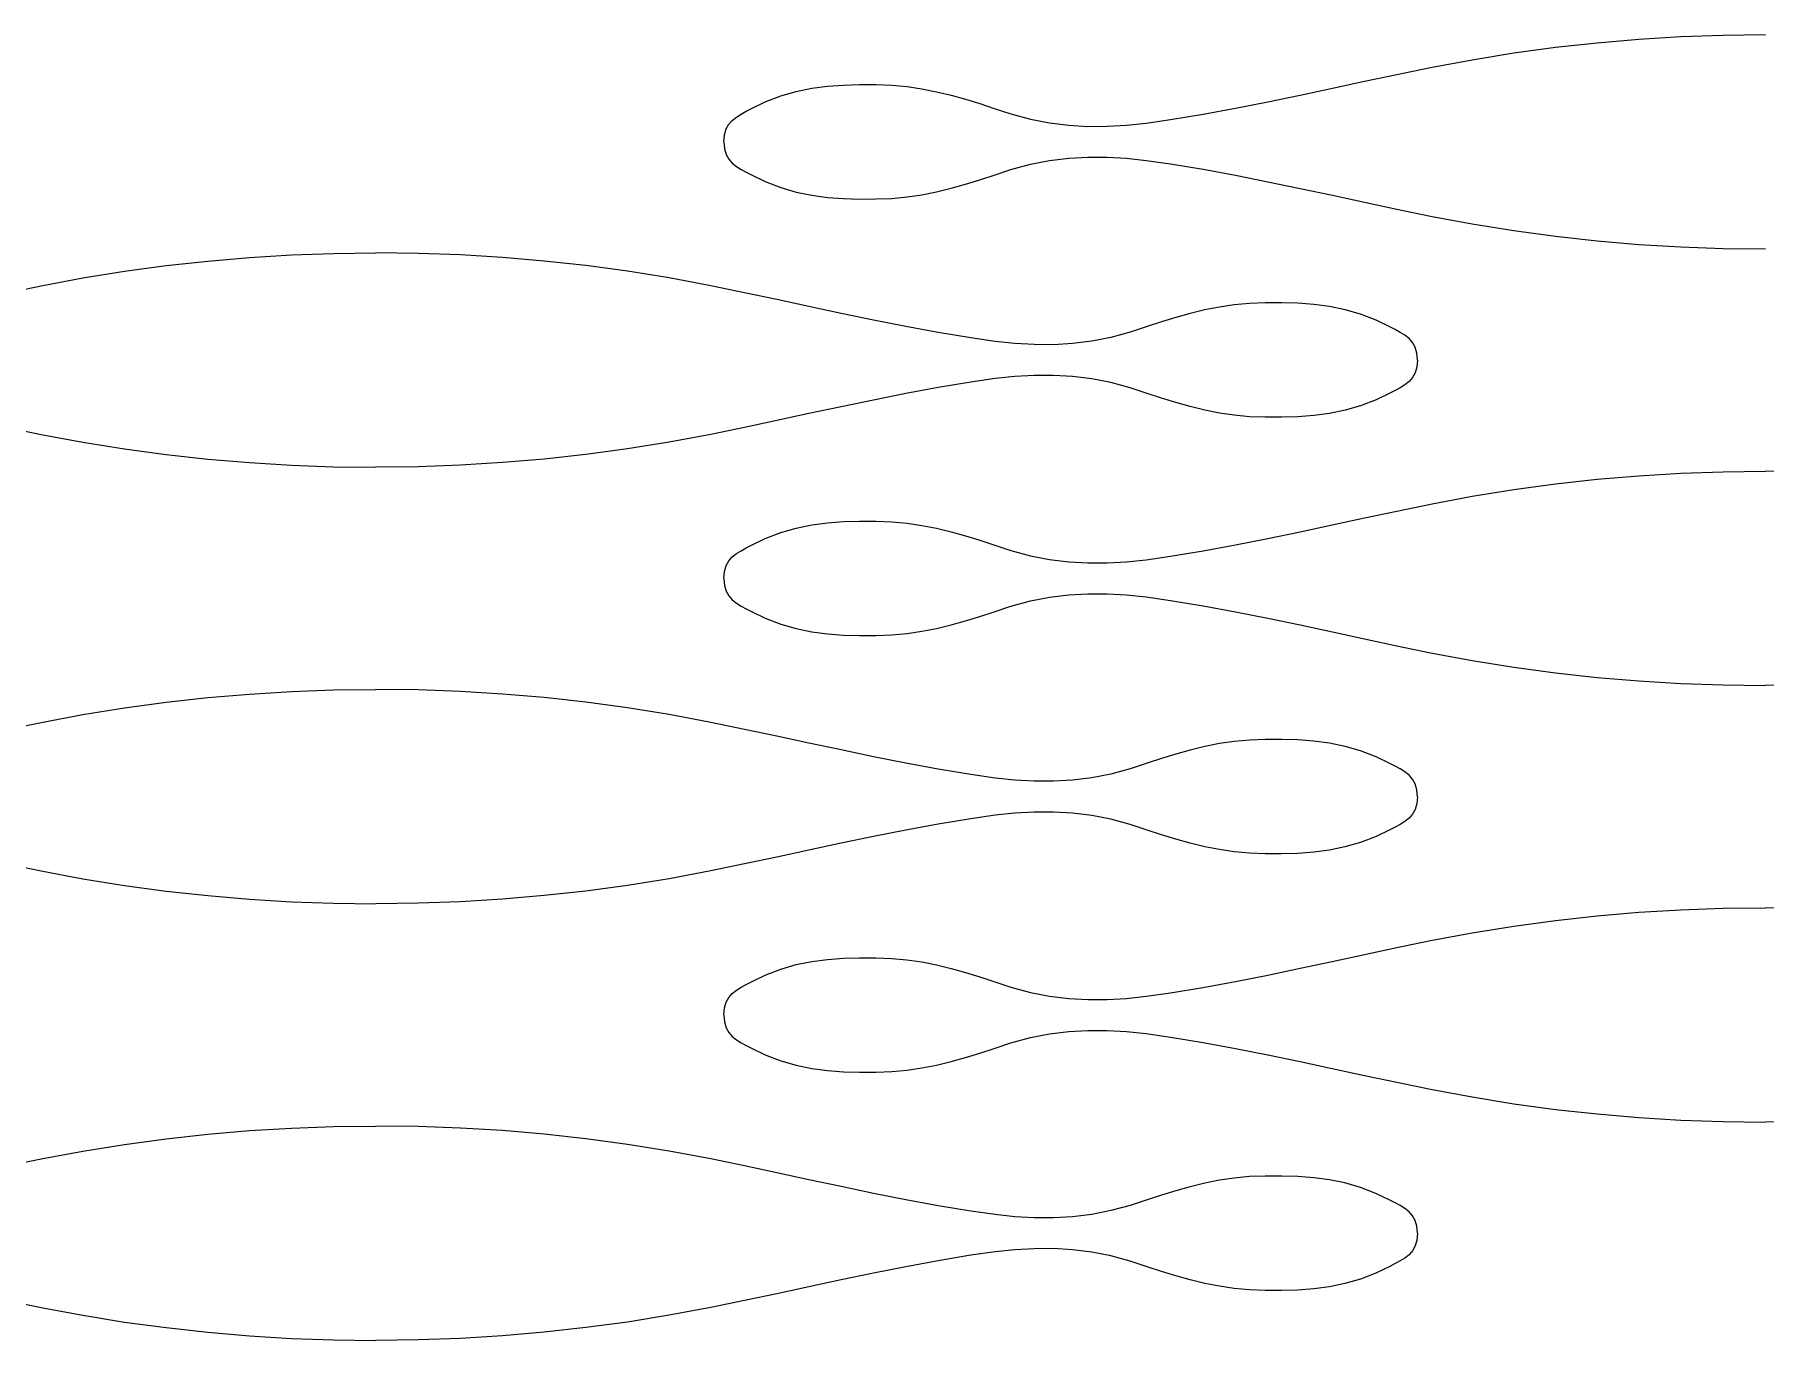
# Model space of a CAD drawing. Extents: x -53 to 53, y -73 to 73.
# Drawn here: x -21.8 to 0, y -16.85 to -0.4 of the extents above; entities that cross this region are included whole.
import ezdxf

# ---------------------------------------------------------------- set-up
doc = ezdxf.new("R2010")
doc.units = 0
doc.header["$MEASUREMENT"] = 0
doc.layers.get('0').update_dxf_attribs({"linetype": 'CONTINUOUS'})

msp = doc.modelspace()

# ---------------------------------------------------------------- linework, layer by layer
for p, q in [((-1.592, -0.453), (-1.064, -0.421)), ((-1.064, -0.421), (-0.533, -0.402)), ((-0.533, -0.402), (0, -0.396)), ((-3.692, -0.712), (-3.168, -0.627)), ((-3.168, -0.627), (-2.644, -0.556)), ((-2.644, -0.556), (-2.119, -0.498)), ((-2.119, -0.498), (-1.592, -0.453)), ((-4.642, -0.898), (-4.216, -0.81)), ((-4.216, -0.81), (-3.692, -0.712)), ((-12.206, -1.112), (-12.01, -1.072)), ((-12.01, -1.072), (-11.812, -1.046)), ((-11.812, -1.046), (-11.612, -1.031)), ((-11.612, -1.031), (-11.408, -1.025)), ((-11.408, -1.025), (-11.201, -1.026)), ((-11.201, -1.026), (-11.002, -1.033)), ((-11.002, -1.033), (-10.811, -1.051)), ((-10.811, -1.051), (-10.624, -1.078)), ((-10.624, -1.078), (-10.439, -1.115)), ((-5.86, -1.158), (-5.454, -1.072)), ((-5.454, -1.072), (-5.048, -0.984)), ((-5.048, -0.984), (-4.642, -0.898)), ((-12.77, -1.328), (-12.596, -1.244)), ((-12.596, -1.244), (-12.401, -1.169)), ((-12.401, -1.169), (-12.206, -1.112)), ((-10.439, -1.115), (-10.257, -1.159)), ((-10.257, -1.159), (-10.076, -1.21)), ((-10.076, -1.21), (-9.896, -1.265)), ((-9.896, -1.265), (-9.715, -1.325)), ((-6.675, -1.323), (-6.267, -1.243)), ((-6.267, -1.243), (-5.86, -1.158)), ((-13.09, -1.585), (-13.056, -1.525)), ((-13.056, -1.525), (-13.013, -1.476)), ((-13.013, -1.476), (-12.961, -1.434)), ((-12.961, -1.434), (-12.902, -1.397)), ((-12.902, -1.397), (-12.838, -1.362)), ((-12.838, -1.362), (-12.77, -1.328)), ((-9.715, -1.325), (-9.502, -1.396)), ((-9.502, -1.396), (-9.258, -1.461)), ((-9.258, -1.461), (-9.015, -1.508)), ((-9.015, -1.508), (-8.774, -1.538)), ((-8.046, -1.537), (-7.798, -1.511)), ((-7.798, -1.511), (-7.493, -1.467)), ((-7.493, -1.467), (-7.083, -1.399)), ((-7.083, -1.399), (-6.675, -1.323)), ((-13.118, -1.746), (-13.111, -1.658)), ((-13.111, -1.658), (-13.09, -1.585)), ((-8.774, -1.538), (-8.533, -1.552)), ((-8.533, -1.552), (-8.29, -1.551)), ((-8.29, -1.551), (-8.046, -1.537)), ((-13.118, -1.746), (-13.111, -1.834)), ((-13.111, -1.834), (-13.09, -1.906)), ((-13.09, -1.906), (-13.056, -1.966)), ((-9.015, -1.983), (-8.774, -1.954)), ((-8.774, -1.954), (-8.533, -1.94)), ((-8.533, -1.94), (-8.29, -1.941)), ((-8.29, -1.941), (-8.046, -1.954)), ((-8.046, -1.954), (-7.798, -1.98)), ((-13.056, -1.966), (-13.013, -2.016)), ((-13.013, -2.016), (-12.96, -2.058)), ((-12.96, -2.058), (-12.901, -2.095)), ((-12.901, -2.095), (-12.837, -2.129)), ((-12.837, -2.129), (-12.77, -2.164)), ((-12.77, -2.164), (-12.596, -2.248)), ((-9.895, -2.226), (-9.715, -2.167)), ((-9.715, -2.167), (-9.502, -2.096)), ((-9.502, -2.096), (-9.257, -2.03)), ((-9.257, -2.03), (-9.015, -1.983)), ((-7.798, -1.98), (-7.493, -2.024)), ((-7.493, -2.024), (-7.083, -2.093)), ((-7.083, -2.093), (-6.674, -2.168)), ((-6.674, -2.168), (-6.267, -2.249)), ((-12.596, -2.248), (-12.401, -2.323)), ((-12.401, -2.323), (-12.206, -2.379)), ((-12.206, -2.379), (-12.01, -2.419)), ((-10.624, -2.413), (-10.439, -2.377)), ((-10.439, -2.377), (-10.257, -2.332)), ((-10.257, -2.332), (-10.076, -2.282)), ((-10.076, -2.282), (-9.895, -2.226)), ((-6.267, -2.249), (-5.86, -2.333)), ((-5.86, -2.333), (-5.454, -2.42)), ((-12.01, -2.419), (-11.812, -2.446)), ((-11.812, -2.446), (-11.611, -2.461)), ((-11.611, -2.461), (-11.408, -2.467)), ((-11.408, -2.467), (-11.201, -2.466)), ((-11.201, -2.466), (-11.002, -2.459)), ((-11.002, -2.459), (-10.811, -2.441)), ((-10.811, -2.441), (-10.624, -2.413)), ((-5.454, -2.42), (-5.048, -2.507)), ((-5.048, -2.507), (-4.642, -2.594)), ((-4.642, -2.594), (-4.216, -2.682)), ((-4.216, -2.682), (-3.692, -2.779)), ((-3.692, -2.779), (-3.168, -2.864)), ((-3.168, -2.864), (-2.644, -2.935)), ((-2.644, -2.935), (-2.119, -2.993)), ((-2.119, -2.993), (-1.592, -3.038)), ((-1.592, -3.038), (-1.064, -3.07)), ((-20.144, -3.306), (-19.619, -3.248)), ((-19.619, -3.248), (-19.092, -3.203)), ((-19.092, -3.203), (-18.564, -3.171)), ((-18.564, -3.171), (-18.033, -3.152)), ((-18.033, -3.152), (-17.5, -3.146)), ((-16.967, -3.152), (-17.5, -3.146)), ((-16.436, -3.171), (-16.967, -3.152)), ((-15.908, -3.203), (-16.436, -3.171)), ((-15.381, -3.248), (-15.908, -3.203)), ((-14.856, -3.306), (-15.381, -3.248)), ((-1.064, -3.07), (-0.533, -3.089)), ((-0.533, -3.089), (0, -3.096)), ((-21.716, -3.56), (-21.192, -3.462)), ((-21.192, -3.462), (-20.668, -3.377)), ((-20.668, -3.377), (-20.144, -3.306)), ((-14.332, -3.377), (-14.856, -3.306)), ((-13.808, -3.462), (-14.332, -3.377)), ((-13.284, -3.56), (-13.808, -3.462)), ((-22.142, -3.648), (-21.716, -3.56)), ((-12.858, -3.648), (-13.284, -3.56)), ((-12.451, -3.734), (-12.858, -3.648)), ((-12.046, -3.822), (-12.451, -3.734)), ((-11.64, -3.908), (-12.046, -3.822)), ((-11.233, -3.993), (-11.64, -3.908)), ((-7.243, -3.909), (-7.424, -3.96)), ((-7.061, -3.865), (-7.243, -3.909)), ((-6.876, -3.828), (-7.061, -3.865)), ((-6.689, -3.801), (-6.876, -3.828)), ((-6.499, -3.783), (-6.689, -3.801)), ((-6.299, -3.776), (-6.499, -3.783)), ((-6.092, -3.775), (-6.299, -3.776)), ((-5.889, -3.781), (-6.092, -3.775)), ((-5.688, -3.796), (-5.889, -3.781)), ((-5.49, -3.822), (-5.688, -3.796)), ((-5.294, -3.862), (-5.49, -3.822)), ((-5.099, -3.919), (-5.294, -3.862)), ((-4.904, -3.994), (-5.099, -3.919)), ((-10.826, -4.073), (-11.233, -3.993)), ((-10.417, -4.149), (-10.826, -4.073)), ((-7.785, -4.075), (-7.999, -4.146)), ((-7.605, -4.015), (-7.785, -4.075)), ((-7.424, -3.96), (-7.605, -4.015)), ((-4.73, -4.078), (-4.904, -3.994)), ((-4.663, -4.112), (-4.73, -4.078)), ((-4.599, -4.147), (-4.663, -4.112)), ((-10.007, -4.217), (-10.417, -4.149)), ((-9.702, -4.261), (-10.007, -4.217)), ((-9.454, -4.287), (-9.702, -4.261)), ((-9.21, -4.301), (-9.454, -4.287)), ((-8.967, -4.302), (-9.21, -4.301)), ((-8.726, -4.288), (-8.967, -4.302)), ((-8.485, -4.258), (-8.726, -4.288)), ((-8.243, -4.211), (-8.485, -4.258)), ((-7.999, -4.146), (-8.243, -4.211)), ((-4.54, -4.184), (-4.599, -4.147)), ((-4.488, -4.226), (-4.54, -4.184)), ((-4.444, -4.275), (-4.488, -4.226)), ((-4.411, -4.335), (-4.444, -4.275)), ((-4.39, -4.408), (-4.411, -4.335)), ((-4.382, -4.496), (-4.39, -4.408)), ((-4.382, -4.496), (-4.39, -4.584)), ((-10.007, -4.774), (-10.417, -4.843)), ((-9.702, -4.73), (-10.007, -4.774)), ((-9.454, -4.704), (-9.702, -4.73)), ((-9.21, -4.691), (-9.454, -4.704)), ((-8.967, -4.69), (-9.21, -4.691)), ((-8.726, -4.704), (-8.967, -4.69)), ((-8.485, -4.733), (-8.726, -4.704)), ((-8.243, -4.78), (-8.485, -4.733)), ((-7.999, -4.846), (-8.243, -4.78)), ((-4.488, -4.766), (-4.54, -4.808)), ((-4.444, -4.716), (-4.488, -4.766)), ((-4.411, -4.656), (-4.444, -4.716)), ((-4.39, -4.584), (-4.411, -4.656)), ((-11.233, -4.999), (-11.64, -5.083)), ((-10.826, -4.918), (-11.233, -4.999)), ((-10.417, -4.843), (-10.826, -4.918)), ((-7.785, -4.917), (-7.999, -4.846)), ((-7.605, -4.976), (-7.785, -4.917)), ((-7.424, -5.032), (-7.605, -4.976)), ((-4.904, -4.998), (-5.099, -5.073)), ((-4.73, -4.914), (-4.904, -4.998)), ((-4.663, -4.879), (-4.73, -4.914)), ((-4.599, -4.845), (-4.663, -4.879)), ((-4.54, -4.808), (-4.599, -4.845)), ((-12.046, -5.17), (-12.452, -5.257)), ((-11.64, -5.083), (-12.046, -5.17)), ((-7.243, -5.082), (-7.424, -5.032)), ((-7.061, -5.127), (-7.243, -5.082)), ((-6.877, -5.163), (-7.061, -5.127)), ((-6.689, -5.191), (-6.877, -5.163)), ((-6.499, -5.209), (-6.689, -5.191)), ((-6.3, -5.216), (-6.499, -5.209)), ((-6.092, -5.217), (-6.3, -5.216)), ((-5.889, -5.211), (-6.092, -5.217)), ((-5.689, -5.196), (-5.889, -5.211)), ((-5.491, -5.169), (-5.689, -5.196)), ((-5.294, -5.129), (-5.491, -5.169)), ((-5.099, -5.073), (-5.294, -5.129)), ((-22.142, -5.344), (-21.716, -5.432)), ((-21.716, -5.432), (-21.192, -5.529)), ((-13.284, -5.432), (-13.808, -5.529)), ((-12.858, -5.344), (-13.284, -5.432)), ((-12.452, -5.257), (-12.858, -5.344)), ((-21.192, -5.529), (-20.668, -5.614)), ((-20.668, -5.614), (-20.144, -5.685)), ((-14.332, -5.614), (-14.856, -5.685)), ((-13.808, -5.529), (-14.332, -5.614)), ((-20.144, -5.685), (-19.619, -5.743)), ((-19.619, -5.743), (-19.092, -5.788)), ((-19.092, -5.788), (-18.564, -5.82)), ((-18.564, -5.82), (-18.033, -5.839)), ((-18.033, -5.839), (-17.5, -5.846)), ((-16.967, -5.839), (-17.5, -5.846)), ((-16.436, -5.82), (-16.967, -5.839)), ((-15.908, -5.788), (-16.436, -5.82)), ((-15.381, -5.743), (-15.908, -5.788)), ((-14.856, -5.685), (-15.381, -5.743)), ((-3.169, -6.127), (-2.644, -6.056)), ((-2.644, -6.056), (-2.119, -5.998)), ((-2.119, -5.998), (-1.593, -5.953)), ((-1.593, -5.953), (-1.064, -5.921)), ((-1.064, -5.921), (-0.533, -5.902)), ((-0.533, -5.902), (0, -5.896)), ((0.533, -5.902), (0, -5.896)), ((-4.643, -6.398), (-4.216, -6.31)), ((-4.216, -6.31), (-3.692, -6.212)), ((-3.692, -6.212), (-3.169, -6.127)), ((-11.812, -6.546), (-11.612, -6.531)), ((-11.612, -6.531), (-11.409, -6.525)), ((-11.409, -6.525), (-11.201, -6.526)), ((-11.201, -6.526), (-11.002, -6.533)), ((-11.002, -6.533), (-10.811, -6.551)), ((-5.455, -6.572), (-5.049, -6.484)), ((-5.049, -6.484), (-4.643, -6.398)), ((-12.77, -6.828), (-12.596, -6.744)), ((-12.596, -6.744), (-12.402, -6.669)), ((-12.402, -6.669), (-12.206, -6.612)), ((-12.206, -6.612), (-12.01, -6.572)), ((-12.01, -6.572), (-11.812, -6.546)), ((-10.811, -6.551), (-10.624, -6.578)), ((-10.624, -6.578), (-10.44, -6.615)), ((-10.44, -6.615), (-10.257, -6.659)), ((-10.257, -6.659), (-10.076, -6.71)), ((-10.076, -6.71), (-9.896, -6.765)), ((-6.675, -6.823), (-6.267, -6.743)), ((-6.267, -6.743), (-5.861, -6.658)), ((-5.861, -6.658), (-5.455, -6.572)), ((-13.013, -6.976), (-12.961, -6.934)), ((-12.961, -6.934), (-12.902, -6.897)), ((-12.902, -6.897), (-12.838, -6.862)), ((-12.838, -6.862), (-12.77, -6.828)), ((-9.896, -6.765), (-9.716, -6.825)), ((-9.716, -6.825), (-9.502, -6.896)), ((-9.502, -6.896), (-9.258, -6.961)), ((-9.258, -6.961), (-9.016, -7.008)), ((-7.798, -7.011), (-7.494, -6.967)), ((-7.494, -6.967), (-7.083, -6.899)), ((-7.083, -6.899), (-6.675, -6.823)), ((-13.119, -7.246), (-13.111, -7.158)), ((-13.111, -7.158), (-13.09, -7.085)), ((-13.09, -7.085), (-13.057, -7.025)), ((-13.057, -7.025), (-13.013, -6.976)), ((-9.016, -7.008), (-8.774, -7.038)), ((-8.774, -7.038), (-8.533, -7.052)), ((-8.533, -7.052), (-8.291, -7.051)), ((-8.291, -7.051), (-8.046, -7.037)), ((-8.046, -7.037), (-7.798, -7.011)), ((-13.119, -7.246), (-13.111, -7.334)), ((-13.111, -7.334), (-13.09, -7.406)), ((-13.09, -7.406), (-13.056, -7.466)), ((-13.056, -7.466), (-13.013, -7.516)), ((-13.013, -7.516), (-12.961, -7.558)), ((-12.961, -7.558), (-12.902, -7.595)), ((-12.902, -7.595), (-12.837, -7.629)), ((-12.837, -7.629), (-12.77, -7.664)), ((-9.715, -7.667), (-9.502, -7.596)), ((-9.502, -7.596), (-9.258, -7.53)), ((-9.258, -7.53), (-9.015, -7.483)), ((-9.015, -7.483), (-8.774, -7.454)), ((-8.774, -7.454), (-8.533, -7.44)), ((-8.533, -7.44), (-8.291, -7.441)), ((-8.291, -7.441), (-8.046, -7.454)), ((-8.046, -7.454), (-7.798, -7.48)), ((-7.798, -7.48), (-7.493, -7.524)), ((-7.493, -7.524), (-7.083, -7.593)), ((-7.083, -7.593), (-6.675, -7.668)), ((-12.77, -7.664), (-12.596, -7.748)), ((-12.596, -7.748), (-12.401, -7.823)), ((-12.401, -7.823), (-12.206, -7.879)), ((-10.439, -7.877), (-10.257, -7.832)), ((-10.257, -7.832), (-10.076, -7.782)), ((-10.076, -7.782), (-9.896, -7.726)), ((-9.896, -7.726), (-9.715, -7.667)), ((-6.675, -7.668), (-6.267, -7.749)), ((-6.267, -7.749), (-5.861, -7.833)), ((-5.861, -7.833), (-5.454, -7.92)), ((-12.206, -7.879), (-12.01, -7.919)), ((-12.01, -7.919), (-11.812, -7.946)), ((-11.812, -7.946), (-11.611, -7.961)), ((-11.611, -7.961), (-11.408, -7.967)), ((-11.408, -7.967), (-11.201, -7.966)), ((-11.201, -7.966), (-11.002, -7.959)), ((-11.002, -7.959), (-10.811, -7.941)), ((-10.811, -7.941), (-10.624, -7.913)), ((-10.624, -7.913), (-10.439, -7.877)), ((-5.454, -7.92), (-5.049, -8.007)), ((-5.049, -8.007), (-4.643, -8.094)), ((-4.643, -8.094), (-4.216, -8.182)), ((-4.216, -8.182), (-3.692, -8.279)), ((-3.692, -8.279), (-3.168, -8.364)), ((-3.168, -8.364), (-2.644, -8.435)), ((-2.644, -8.435), (-2.119, -8.493)), ((-2.119, -8.493), (-1.592, -8.538)), ((-19.619, -8.748), (-19.093, -8.703)), ((-19.093, -8.703), (-18.564, -8.671)), ((-18.564, -8.671), (-18.033, -8.652)), ((-18.033, -8.652), (-17.5, -8.646)), ((-16.967, -8.652), (-17.5, -8.646)), ((-16.436, -8.671), (-16.967, -8.652)), ((-15.908, -8.703), (-16.436, -8.671)), ((-15.381, -8.748), (-15.908, -8.703)), ((-1.592, -8.538), (-1.064, -8.57)), ((-1.064, -8.57), (-0.533, -8.589)), ((-0.533, -8.589), (0, -8.596)), ((0.533, -8.589), (0, -8.596)), ((-21.192, -8.962), (-20.669, -8.877)), ((-20.669, -8.877), (-20.144, -8.806)), ((-20.144, -8.806), (-19.619, -8.748)), ((-14.856, -8.806), (-15.381, -8.748)), ((-14.332, -8.877), (-14.856, -8.806)), ((-13.808, -8.962), (-14.332, -8.877)), ((-22.143, -9.148), (-21.716, -9.06)), ((-21.716, -9.06), (-21.192, -8.962)), ((-13.284, -9.06), (-13.808, -8.962)), ((-12.858, -9.148), (-13.284, -9.06)), ((-12.452, -9.234), (-12.858, -9.148)), ((-12.046, -9.322), (-12.452, -9.234)), ((-11.64, -9.408), (-12.046, -9.322)), ((-7.061, -9.365), (-7.244, -9.409)), ((-6.877, -9.328), (-7.061, -9.365)), ((-6.689, -9.301), (-6.877, -9.328)), ((-6.499, -9.283), (-6.689, -9.301)), ((-6.299, -9.276), (-6.499, -9.283)), ((-6.092, -9.275), (-6.299, -9.276)), ((-5.889, -9.281), (-6.092, -9.275)), ((-5.689, -9.296), (-5.889, -9.281)), ((-5.491, -9.322), (-5.689, -9.296)), ((-5.294, -9.362), (-5.491, -9.322)), ((-5.099, -9.419), (-5.294, -9.362)), ((-11.233, -9.493), (-11.64, -9.408)), ((-10.826, -9.573), (-11.233, -9.493)), ((-10.417, -9.649), (-10.826, -9.573)), ((-7.785, -9.575), (-7.999, -9.646)), ((-7.605, -9.515), (-7.785, -9.575)), ((-7.425, -9.46), (-7.605, -9.515)), ((-7.244, -9.409), (-7.425, -9.46)), ((-4.904, -9.494), (-5.099, -9.419)), ((-4.73, -9.578), (-4.904, -9.494)), ((-4.663, -9.612), (-4.73, -9.578)), ((-10.007, -9.717), (-10.417, -9.649)), ((-9.703, -9.761), (-10.007, -9.717)), ((-9.455, -9.787), (-9.703, -9.761)), ((-9.21, -9.801), (-9.455, -9.787)), ((-8.968, -9.802), (-9.21, -9.801)), ((-8.726, -9.788), (-8.968, -9.802)), ((-8.485, -9.758), (-8.726, -9.788)), ((-8.243, -9.711), (-8.485, -9.758)), ((-7.999, -9.646), (-8.243, -9.711)), ((-4.599, -9.647), (-4.663, -9.612)), ((-4.54, -9.684), (-4.599, -9.647)), ((-4.488, -9.726), (-4.54, -9.684)), ((-4.444, -9.775), (-4.488, -9.726)), ((-4.411, -9.835), (-4.444, -9.775)), ((-4.39, -9.908), (-4.411, -9.835)), ((-4.382, -9.996), (-4.39, -9.908)), ((-4.382, -9.996), (-4.39, -10.084)), ((-9.703, -10.23), (-10.007, -10.274)), ((-9.455, -10.204), (-9.703, -10.23)), ((-9.21, -10.191), (-9.455, -10.204)), ((-8.968, -10.19), (-9.21, -10.191)), ((-8.726, -10.204), (-8.968, -10.19)), ((-8.485, -10.233), (-8.726, -10.204)), ((-8.243, -10.28), (-8.485, -10.233)), ((-4.444, -10.216), (-4.488, -10.266)), ((-4.411, -10.156), (-4.444, -10.216)), ((-4.39, -10.084), (-4.411, -10.156)), ((-10.826, -10.418), (-11.233, -10.499)), ((-10.417, -10.343), (-10.826, -10.418)), ((-10.007, -10.274), (-10.417, -10.343)), ((-7.999, -10.346), (-8.243, -10.28)), ((-7.785, -10.417), (-7.999, -10.346)), ((-7.605, -10.476), (-7.785, -10.417)), ((-4.73, -10.414), (-4.904, -10.498)), ((-4.663, -10.379), (-4.73, -10.414)), ((-4.599, -10.345), (-4.663, -10.379)), ((-4.54, -10.308), (-4.599, -10.345)), ((-4.488, -10.266), (-4.54, -10.308)), ((-12.046, -10.67), (-12.452, -10.757)), ((-11.64, -10.583), (-12.046, -10.67)), ((-11.233, -10.499), (-11.64, -10.583)), ((-7.425, -10.532), (-7.605, -10.476)), ((-7.244, -10.582), (-7.425, -10.532)), ((-7.061, -10.627), (-7.244, -10.582)), ((-6.877, -10.663), (-7.061, -10.627)), ((-6.69, -10.691), (-6.877, -10.663)), ((-5.491, -10.669), (-5.689, -10.696)), ((-5.295, -10.629), (-5.491, -10.669)), ((-5.099, -10.573), (-5.295, -10.629)), ((-4.904, -10.498), (-5.099, -10.573)), ((-22.143, -10.844), (-21.716, -10.932)), ((-12.858, -10.844), (-13.284, -10.932)), ((-12.452, -10.757), (-12.858, -10.844)), ((-6.499, -10.709), (-6.69, -10.691)), ((-6.3, -10.716), (-6.499, -10.709)), ((-6.093, -10.717), (-6.3, -10.716)), ((-5.889, -10.711), (-6.093, -10.717)), ((-5.689, -10.696), (-5.889, -10.711)), ((-21.716, -10.932), (-21.192, -11.029)), ((-21.192, -11.029), (-20.668, -11.114)), ((-20.668, -11.114), (-20.144, -11.185)), ((-14.332, -11.114), (-14.856, -11.185)), ((-13.808, -11.029), (-14.332, -11.114)), ((-13.284, -10.932), (-13.808, -11.029)), ((-20.144, -11.185), (-19.619, -11.243)), ((-19.619, -11.243), (-19.092, -11.288)), ((-19.092, -11.288), (-18.564, -11.32)), ((-18.564, -11.32), (-18.033, -11.339)), ((-16.436, -11.32), (-16.967, -11.339)), ((-15.908, -11.288), (-16.436, -11.32)), ((-15.382, -11.243), (-15.908, -11.288)), ((-14.856, -11.185), (-15.382, -11.243)), ((-18.033, -11.339), (-17.5, -11.346)), ((-16.967, -11.339), (-17.5, -11.346)), ((-2.644, -11.556), (-2.119, -11.498)), ((-2.119, -11.498), (-1.593, -11.453)), ((-1.593, -11.453), (-1.064, -11.421)), ((-1.064, -11.421), (-0.534, -11.402)), ((-0.534, -11.402), (0, -11.396)), ((0.533, -11.402), (0, -11.396)), ((-4.217, -11.81), (-3.693, -11.712)), ((-3.693, -11.712), (-3.169, -11.627)), ((-3.169, -11.627), (-2.644, -11.556)), ((-5.455, -12.072), (-5.049, -11.984)), ((-5.049, -11.984), (-4.643, -11.898)), ((-4.643, -11.898), (-4.217, -11.81)), ((-12.597, -12.244), (-12.402, -12.169)), ((-12.402, -12.169), (-12.206, -12.112)), ((-12.206, -12.112), (-12.01, -12.072)), ((-12.01, -12.072), (-11.812, -12.046)), ((-11.812, -12.046), (-11.612, -12.031)), ((-11.612, -12.031), (-11.409, -12.025)), ((-11.409, -12.025), (-11.202, -12.026)), ((-11.202, -12.026), (-11.002, -12.033)), ((-11.002, -12.033), (-10.812, -12.051)), ((-10.812, -12.051), (-10.624, -12.078)), ((-10.624, -12.078), (-10.44, -12.115)), ((-10.44, -12.115), (-10.257, -12.159)), ((-10.257, -12.159), (-10.076, -12.21)), ((-6.267, -12.243), (-5.861, -12.158)), ((-5.861, -12.158), (-5.455, -12.072)), ((-12.961, -12.434), (-12.902, -12.397)), ((-12.902, -12.397), (-12.838, -12.362)), ((-12.838, -12.362), (-12.771, -12.328)), ((-12.771, -12.328), (-12.597, -12.244)), ((-10.076, -12.21), (-9.896, -12.265)), ((-9.896, -12.265), (-9.716, -12.325)), ((-9.716, -12.325), (-9.502, -12.396)), ((-9.502, -12.396), (-9.258, -12.461)), ((-7.494, -12.467), (-7.084, -12.399)), ((-7.084, -12.399), (-6.675, -12.323)), ((-6.675, -12.323), (-6.267, -12.243)), ((-13.111, -12.658), (-13.09, -12.585)), ((-13.09, -12.585), (-13.057, -12.525)), ((-13.057, -12.525), (-13.013, -12.476)), ((-13.013, -12.476), (-12.961, -12.434)), ((-9.258, -12.461), (-9.016, -12.508)), ((-9.016, -12.508), (-8.775, -12.538)), ((-8.775, -12.538), (-8.533, -12.552)), ((-8.533, -12.552), (-8.291, -12.551)), ((-8.291, -12.551), (-8.046, -12.537)), ((-8.046, -12.537), (-7.798, -12.511)), ((-7.798, -12.511), (-7.494, -12.467)), ((-13.119, -12.746), (-13.111, -12.658)), ((-13.119, -12.746), (-13.111, -12.834)), ((-13.111, -12.834), (-13.09, -12.906)), ((-13.09, -12.906), (-13.057, -12.966)), ((-13.057, -12.966), (-13.013, -13.016)), ((-13.013, -13.016), (-12.961, -13.058)), ((-12.961, -13.058), (-12.902, -13.095)), ((-9.502, -13.096), (-9.258, -13.03)), ((-9.258, -13.03), (-9.016, -12.983)), ((-9.016, -12.983), (-8.774, -12.954)), ((-8.774, -12.954), (-8.533, -12.94)), ((-8.533, -12.94), (-8.291, -12.941)), ((-8.291, -12.941), (-8.046, -12.954)), ((-8.046, -12.954), (-7.798, -12.98)), ((-7.798, -12.98), (-7.494, -13.024)), ((-7.494, -13.024), (-7.083, -13.093)), ((-12.902, -13.095), (-12.838, -13.129)), ((-12.838, -13.129), (-12.77, -13.164)), ((-12.77, -13.164), (-12.596, -13.248)), ((-12.596, -13.248), (-12.401, -13.323)), ((-10.257, -13.332), (-10.076, -13.282)), ((-10.076, -13.282), (-9.896, -13.226)), ((-9.896, -13.226), (-9.715, -13.167)), ((-9.715, -13.167), (-9.502, -13.096)), ((-7.083, -13.093), (-6.675, -13.168)), ((-6.675, -13.168), (-6.267, -13.249)), ((-6.267, -13.249), (-5.861, -13.333)), ((-12.401, -13.323), (-12.206, -13.379)), ((-12.206, -13.379), (-12.01, -13.419)), ((-12.01, -13.419), (-11.812, -13.446)), ((-11.812, -13.446), (-11.612, -13.461)), ((-11.612, -13.461), (-11.408, -13.467)), ((-11.408, -13.467), (-11.201, -13.466)), ((-11.201, -13.466), (-11.002, -13.459)), ((-11.002, -13.459), (-10.811, -13.441)), ((-10.811, -13.441), (-10.624, -13.413)), ((-10.624, -13.413), (-10.439, -13.377)), ((-10.439, -13.377), (-10.257, -13.332)), ((-5.861, -13.333), (-5.455, -13.42)), ((-5.455, -13.42), (-5.049, -13.507)), ((-5.049, -13.507), (-4.643, -13.594)), ((-4.643, -13.594), (-4.216, -13.682)), ((-4.216, -13.682), (-3.692, -13.779)), ((-3.692, -13.779), (-3.169, -13.864)), ((-3.169, -13.864), (-2.644, -13.935)), ((-2.644, -13.935), (-2.119, -13.993)), ((-18.564, -14.171), (-18.034, -14.152)), ((-18.034, -14.152), (-17.5, -14.146)), ((-16.967, -14.152), (-17.5, -14.146)), ((-16.436, -14.171), (-16.967, -14.152)), ((-2.119, -13.993), (-1.593, -14.038)), ((-1.593, -14.038), (-1.064, -14.07)), ((-1.064, -14.07), (-0.534, -14.089)), ((-0.534, -14.089), (0, -14.096)), ((0.533, -14.089), (0, -14.096)), ((-21.193, -14.462), (-20.669, -14.377)), ((-20.669, -14.377), (-20.144, -14.306)), ((-20.144, -14.306), (-19.619, -14.248)), ((-19.619, -14.248), (-19.093, -14.203)), ((-19.093, -14.203), (-18.564, -14.171)), ((-15.908, -14.203), (-16.436, -14.171)), ((-15.382, -14.248), (-15.908, -14.203)), ((-14.856, -14.306), (-15.382, -14.248)), ((-14.332, -14.377), (-14.856, -14.306)), ((-13.808, -14.462), (-14.332, -14.377)), ((-22.143, -14.648), (-21.717, -14.56)), ((-21.717, -14.56), (-21.193, -14.462)), ((-13.284, -14.56), (-13.808, -14.462)), ((-12.858, -14.648), (-13.284, -14.56)), ((-12.452, -14.734), (-12.858, -14.648)), ((-12.046, -14.822), (-12.452, -14.734)), ((-11.64, -14.908), (-12.046, -14.822)), ((-6.69, -14.801), (-6.877, -14.828)), ((-6.499, -14.783), (-6.69, -14.801)), ((-6.3, -14.776), (-6.499, -14.783)), ((-6.092, -14.775), (-6.3, -14.776)), ((-5.889, -14.781), (-6.092, -14.775)), ((-5.689, -14.796), (-5.889, -14.781)), ((-5.491, -14.822), (-5.689, -14.796)), ((-5.295, -14.862), (-5.491, -14.822)), ((-11.234, -14.993), (-11.64, -14.908)), ((-10.826, -15.073), (-11.234, -14.993)), ((-7.605, -15.015), (-7.785, -15.075)), ((-7.425, -14.96), (-7.605, -15.015)), ((-7.244, -14.909), (-7.425, -14.96)), ((-7.061, -14.865), (-7.244, -14.909)), ((-6.877, -14.828), (-7.061, -14.865)), ((-5.099, -14.919), (-5.295, -14.862)), ((-4.905, -14.994), (-5.099, -14.919)), ((-4.731, -15.078), (-4.905, -14.994)), ((-10.418, -15.149), (-10.826, -15.073)), ((-10.008, -15.217), (-10.418, -15.149)), ((-9.703, -15.261), (-10.008, -15.217)), ((-8.485, -15.258), (-8.727, -15.288)), ((-8.243, -15.211), (-8.485, -15.258)), ((-7.999, -15.146), (-8.243, -15.211)), ((-7.785, -15.075), (-7.999, -15.146)), ((-4.663, -15.112), (-4.731, -15.078)), ((-4.599, -15.147), (-4.663, -15.112)), ((-4.54, -15.184), (-4.599, -15.147)), ((-4.488, -15.226), (-4.54, -15.184)), ((-4.444, -15.275), (-4.488, -15.226)), ((-9.455, -15.287), (-9.703, -15.261)), ((-9.21, -15.301), (-9.455, -15.287)), ((-8.968, -15.302), (-9.21, -15.301)), ((-8.727, -15.288), (-8.968, -15.302)), ((-4.411, -15.335), (-4.444, -15.275)), ((-4.39, -15.408), (-4.411, -15.335)), ((-4.382, -15.496), (-4.39, -15.408)), ((-9.21, -15.691), (-9.455, -15.704)), ((-8.968, -15.69), (-9.21, -15.691)), ((-8.727, -15.704), (-8.968, -15.69)), ((-4.411, -15.656), (-4.444, -15.716)), ((-4.39, -15.584), (-4.411, -15.656)), ((-4.382, -15.496), (-4.39, -15.584)), ((-10.418, -15.843), (-10.826, -15.918)), ((-10.008, -15.774), (-10.418, -15.843)), ((-9.703, -15.73), (-10.008, -15.774)), ((-9.455, -15.704), (-9.703, -15.73)), ((-8.485, -15.733), (-8.727, -15.704)), ((-8.243, -15.78), (-8.485, -15.733)), ((-7.999, -15.846), (-8.243, -15.78)), ((-7.785, -15.917), (-7.999, -15.846)), ((-4.663, -15.879), (-4.731, -15.914)), ((-4.599, -15.845), (-4.663, -15.879)), ((-4.54, -15.808), (-4.599, -15.845)), ((-4.488, -15.766), (-4.54, -15.808)), ((-4.444, -15.716), (-4.488, -15.766)), ((-11.64, -16.083), (-12.046, -16.17)), ((-11.234, -15.999), (-11.64, -16.083)), ((-10.826, -15.918), (-11.234, -15.999)), ((-7.605, -15.976), (-7.785, -15.917)), ((-7.425, -16.032), (-7.605, -15.976)), ((-7.244, -16.082), (-7.425, -16.032)), ((-7.061, -16.127), (-7.244, -16.082)), ((-6.877, -16.163), (-7.061, -16.127)), ((-5.295, -16.129), (-5.491, -16.169)), ((-5.1, -16.073), (-5.295, -16.129)), ((-4.905, -15.998), (-5.1, -16.073)), ((-4.731, -15.914), (-4.905, -15.998)), ((-22.143, -16.344), (-21.716, -16.432)), ((-12.858, -16.344), (-13.284, -16.432)), ((-12.452, -16.257), (-12.858, -16.344)), ((-12.046, -16.17), (-12.452, -16.257)), ((-6.69, -16.191), (-6.877, -16.163)), ((-6.499, -16.209), (-6.69, -16.191)), ((-6.3, -16.216), (-6.499, -16.209)), ((-6.093, -16.217), (-6.3, -16.216)), ((-5.889, -16.211), (-6.093, -16.217)), ((-5.689, -16.196), (-5.889, -16.211)), ((-5.491, -16.169), (-5.689, -16.196)), ((-21.716, -16.432), (-21.192, -16.529)), ((-21.192, -16.529), (-20.669, -16.614)), ((-13.808, -16.529), (-14.332, -16.614)), ((-13.284, -16.432), (-13.808, -16.529)), ((-20.669, -16.614), (-20.144, -16.685)), ((-20.144, -16.685), (-19.619, -16.743)), ((-19.619, -16.743), (-19.093, -16.788)), ((-15.382, -16.743), (-15.908, -16.788)), ((-14.857, -16.685), (-15.382, -16.743)), ((-14.332, -16.614), (-14.857, -16.685)), ((-19.093, -16.788), (-18.564, -16.82)), ((-18.564, -16.82), (-18.034, -16.839)), ((-18.034, -16.839), (-17.5, -16.846)), ((-16.967, -16.839), (-17.5, -16.846)), ((-16.437, -16.82), (-16.967, -16.839)), ((-15.908, -16.788), (-16.437, -16.82))]:
    msp.add_line(p, q)

doc.saveas('drawing.dxf')
